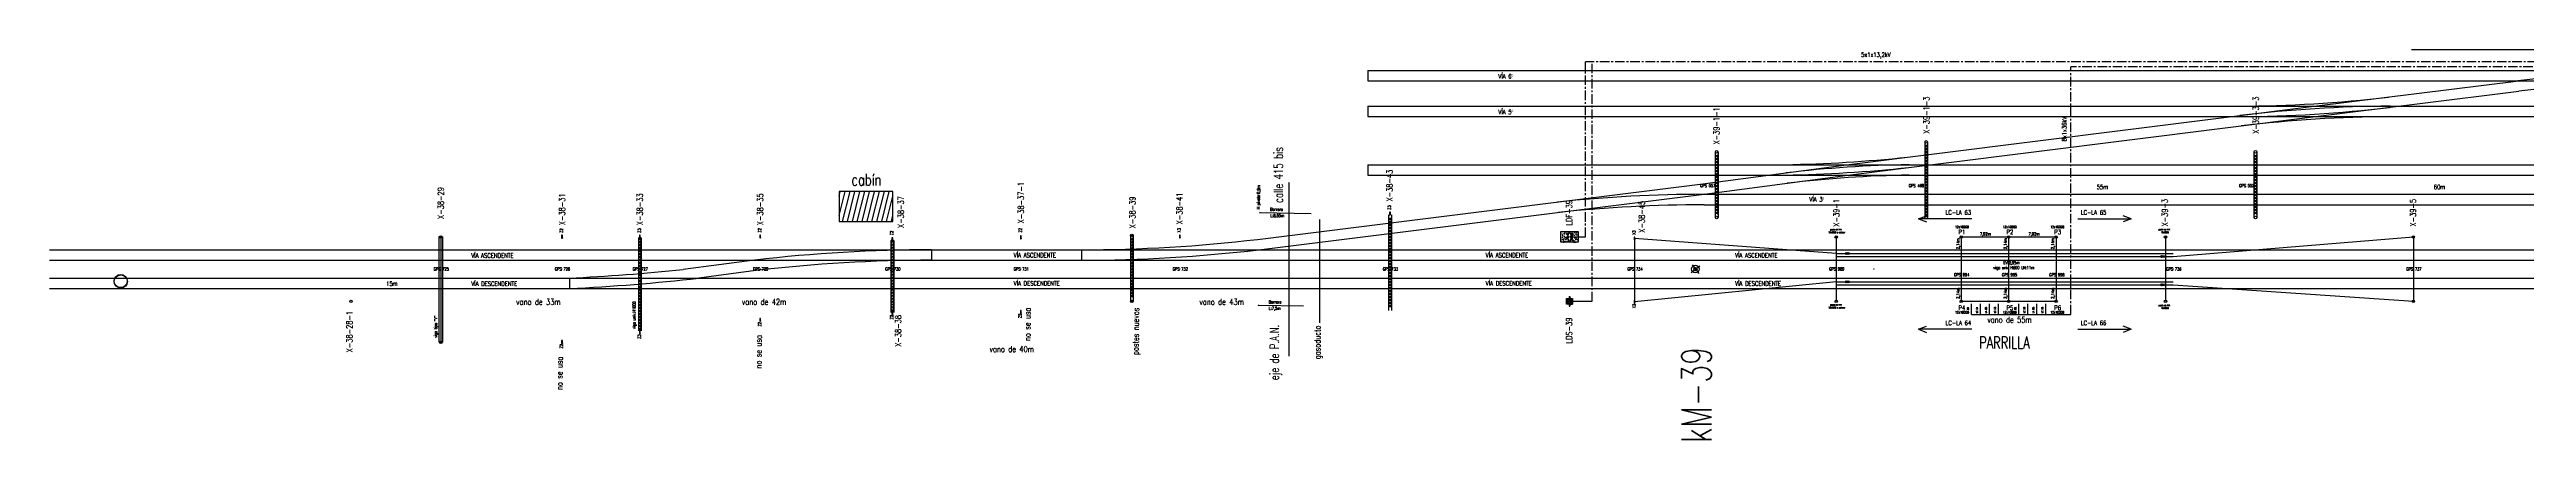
# Model space of a CAD drawing. Header units: millimetres. Extents: x 1587714 to 3094800, y -694377 to -413614.
# Drawn here: x 1587714 to 2001439, y -649807 to -584657 of the extents above; entities that cross this region are included whole.
import ezdxf

# ---------------------------------------------------------------- set-up
doc = ezdxf.new("R2010")
doc.units = ezdxf.units.MM
doc.linetypes.add('ACAD_ISO04W100', pattern=[30, 24, -3, 0, -3])
doc.linetypes.add('CENTER', pattern=[50.8, 31.75, -6.35, 6.35, -6.35])
doc.layers.add('03 Cerramientos', color=7, linetype='Continuous', lineweight=25)
doc.layers.add('Textos catenaria', color=7, linetype='Continuous')
doc.styles.add('SIMPLEX', font='simplex.shx', dxfattribs={"width": 0.75})
doc.linetypes.add('FENCELINE2', pattern='A,0.25,-0.1,[132,ltypeshp.shx,S=0.1,R=0,X=-0.1,Y=0],-0.1,1', length=1.45)
doc.linetypes.add('GAS_LINE', pattern='A,12.7,-5.08,["GAS",Standard,S=2.54,R=0,X=-2.54,Y=-1.27],-6.35', length=24.13)
doc.linetypes.add('ZIGZAG', pattern='A,0.00254,-5.08,[131,ltypeshp.shx,S=5.08,R=0,X=-5.08,Y=0],-10.16,[131,ltypeshp.shx,S=5.08,R=180,X=5.08,Y=0],-5.08', length=20.32254)
pattern_1 = [(50, (-2624.04677, -773.78864), (0.45546167, -0.039847714), [0.047625, -0.523875]), (355, (-2624.04677, -773.78864), (-0.088107065, 0.47764161), [0.0381, -0.4191]), (100.451, (-2624.0088, -773.79196), (0.367356254, 0.43779172), [0.040475, -0.445225]), (46.1842, (-2624.04677, -773.66164), (0.6776976, -0.10510582), [0.0714375, -0.7858125]), (96.6356, (-2623.9903, -773.6704), (0.59351059, 0.61856389), [0.0607125, -0.6678375]), (351.184, (-2624.0468, -773.66164), (0.59351151, 0.6185628), [0.05715, -0.62865]), (21, (-2623.98327, -773.6934), (0.3790372, -0.255663796), [0.047625, -0.523875]), (326, (-2623.98327, -773.6934), (0.15450507, 0.460469915), [0.0381, -0.4191]), (71.4514, (-2623.9517, -773.7147), (0.53354123, 0.204807144), [0.040475, -0.445225]), (37.5, (-2624.04677, -773.78864), (0.007721508, 0.211387597), [0, -0.41402, 0, -0.42545, 0, -0.4206875]), (7.5, (-2624.04677, -773.78864), (0.167049156, 0.250451437), [0, -0.24257, 0, -0.404495, 0, -0.1603375]), (327.5, (-2624.18837, -773.78864), (0.338976488, -0.01432186), [0, -0.15875, 0, -0.4953, 0, -0.657225]), (317.5, (-2624.25187, -773.78864), (0.370322953, 0.063566228), [0, -0.206375, 0, -0.32893, 0, -0.466725])]

# ---------------------------------------------------------------- blocks, each defined once
blk = doc.blocks.new('mojón kilométrico')
for p, q in [((-0.91, 0), (0.91, 0)), ((0, 0.91), (0, -0.91))]:
    blk.add_line(p, q)
for radius in [0.639, 0.269]:
    blk.add_circle((0, 0), radius)
blk = doc.blocks.new('estructura tipo A con base')
h = blk.add_hatch()
h.set_pattern_fill('AR-CONC', color=8, scale=0.005, style=0)
h.set_pattern_definition([(50, (-2627.5983, -783.80706), (0.91092334, -0.07969543), [0.09525, -1.04775]), (355, (-2627.5983, -783.8071), (-0.17621413, 0.9552832), [0.0762, -0.8382]), (100.451, (-2627.5224, -783.8137), (0.7347125, 0.87558344), [0.08095, -0.89045]), (46.1842, (-2627.5983, -783.5531), (1.3553952, -0.21021164), [0.142875, -1.571625]), (96.6356, (-2627.4854, -783.5706), (1.1870212, 1.2371278), [0.121425, -1.335675]), (351.184, (-2627.5983, -783.553), (1.187023, 1.2371256), [0.1143, -1.2573]), (21, (-2627.4713, -783.61656), (0.7580744, -0.5113276), [0.09525, -1.04775]), (326, (-2627.4713, -783.6166), (0.30901014, 0.92093983), [0.0762, -0.8382]), (71.4514, (-2627.4081, -783.6592), (1.06708245, 0.4096143), [0.08095, -0.89045]), (37.5, (-2627.5983, -783.80706), (0.015443016, 0.422775194), [0, -0.82804, 0, -0.8509, 0, -0.841375]), (7.5, (-2627.5983, -783.80706), (0.33409831, 0.500902874), [0, -0.48514, 0, -0.80899, 0, -0.320675]), (327.5, (-2627.88152, -783.80706), (0.677952976, -0.02864372), [0, -0.3175, 0, -0.9906, 0, -1.31445]), (317.5, (-2628.0085, -783.80706), (0.74064591, 0.12713246), [0, -0.41275, 0, -0.65786, 0, -0.93345])])
h.paths.add_polyline_path([(-1.45, -0.9), (1.45, -0.9), (1.45, 0.9), (-1.45, 0.9)])
h.paths.add_polyline_path([(-0.28, 0.18), (-0.28, 0.25), (-0.05, 0.8), (0.05, 0.8), (0.28, 0.28), (0.28, 0.18, -1), (0.28, -0.18), (0.28, -0.28), (0.05, -0.8), (-0.05, -0.8), (-0.28, -0.28), (-0.28, -0.18, -1)], flags=16)
h.paths.add_polyline_path([(-0.15, 0, -1), (-0.41, 0, -1)], flags=0)
h.paths.add_polyline_path([(0, 0, -1), (0, 0, -1)], flags=0)
h.paths.add_polyline_path([(0.41, 0, -1), (0.15, 0, -1)], flags=0)
blk.add_lwpolyline([(1.45, -0.9), (-1.45, -0.9), (-1.45, 0.9), (1.45, 0.9)], close=True)
at = {"color": 6}
blk.add_lwpolyline([(-0.28, -0.28), (-0.05, -0.8), (0.05, -0.8), (0.28, -0.28), (0.28, -0.18, 1), (0.28, 0.18), (0.28, 0.28), (0.05, 0.8), (-0.05, 0.8), (-0.28, 0.25), (-0.28, 0.18, 1), (-0.28, -0.18)], format="xyb", close=True, dxfattribs=at)
for centre, radius in [((-0.28, 0), 0.13), ((0, 0), 0.0021), ((0.28, 0), 0.13)]:
    blk.add_circle(centre, radius, dxfattribs=at)
blk = doc.blocks.new('estructura terminal o retención para LDS')
h = blk.add_hatch()
h.set_pattern_fill('AR-CONC', color=8, scale=0.0025, style=0)
h.set_pattern_definition(pattern_1)
h.paths.add_polyline_path([(-0.5, -0.5), (-0.09, -0.5), (-0.14, -0.11, -0.352658), (-0.14, 0.11), (-0.09, 0.5), (-0.5, 0.5)])
h = blk.add_hatch()
h.set_pattern_fill('AR-CONC', color=8, scale=0.0025, style=0)
h.set_pattern_definition(pattern_1)
h.paths.add_polyline_path([(0.14, -0.11), (0.09, -0.5), (0.5, -0.5), (0.5, 0.5), (0.09, 0.5), (0.14, 0.11, -0.352658)])
at = {"color": 6}
for p, q in [((-0.05, 0.8), (-0.14, 0.11)), ((-0.05, 0.8), (0.05, 0.8)), ((0.05, 0.8), (0.14, 0.11)), ((-0.14, -0.11), (-0.05, -0.8)), ((-0.05, -0.8), (0.05, -0.8)), ((0.14, -0.11), (0.05, -0.8))]:
    blk.add_line(p, q, dxfattribs=at)
for points in [[(-0.09, -0.5), (-0.5, -0.5), (-0.5, 0.5), (-0.09, 0.5)], [(0.09, 0.5), (0.5, 0.5), (0.5, -0.5), (0.09, -0.5)]]:
    blk.add_lwpolyline(points)
blk.add_circle((0, 0), 0.13, dxfattribs=at)
for start, end in [(141.1488, 218.8512), (321.1488, 38.8512)]:
    blk.add_arc((0, 0), 0.18, start, end, dxfattribs=at)

msp = doc.modelspace()

# ---------------------------------------------------------------- hatches: boundary and pattern name
h = msp.add_hatch()
h.set_pattern_fill('ANSI31', color=256, scale=250, angle=30.90807461, style=0)
h.set_pattern_definition([(75.9080746, (-20798739.6, -34793342.85), (-769.863156, 193.260922), [])])
h.paths.add_polyline_path([(1728595.0012, -613361.7069), (1728595.0012, -608361.7069), (1719595.0012, -608361.7069), (1719595.0012, -613361.7069)])
for points in [[(1811529.2936, -612286.4004), (1811669.2936, -612286.4004), (1811669.2936, -611826.4004), (1811529.2936, -611826.4004)], [(1673239.2936, -616157.058), (1673379.2936, -616157.058), (1673379.2936, -615697.058), (1673239.2936, -615697.058)], [(1686239.2936, -616127.058), (1686379.2936, -616127.058), (1686379.2936, -615667.058), (1686239.2936, -615667.058)], [(1706339.2936, -616107.058), (1706479.2936, -616107.058), (1706479.2936, -615647.058), (1706339.2936, -615647.058)], [(1728419.2936, -616557.058), (1728559.2936, -616557.058), (1728559.2936, -616097.058), (1728419.2936, -616097.058)], [(1749869.2936, -616267.058), (1750009.2936, -616267.058), (1750009.2936, -615807.058), (1749869.2936, -615807.058)], [(1776429.2936, -616107.058), (1776569.2936, -616107.058), (1776569.2936, -615647.058), (1776429.2936, -615647.058)], [(1852379.2936, -616477.058), (1852519.2936, -616477.058), (1852519.2936, -616017.058), (1852379.2936, -616017.058)], [(1728419.2936, -628918.758), (1728559.2936, -628918.758), (1728559.2936, -628458.758), (1728419.2936, -628458.758)], [(1749869.2936, -628698.758), (1750009.2936, -628698.758), (1750009.2936, -628238.758), (1749869.2936, -628238.758)], [(1852379.2936, -627017.058), (1852519.2936, -627017.058), (1852519.2936, -626557.058), (1852379.2936, -626557.058)], [(1686239.2936, -632128.758), (1686379.2936, -632128.758), (1686379.2936, -631668.758), (1686239.2936, -631668.758)], [(1706339.2936, -630068.758), (1706479.2936, -630068.758), (1706479.2936, -629608.758), (1706339.2936, -629608.758)], [(1673239.2936, -633748.758), (1673379.2936, -633748.758), (1673379.2936, -633288.758), (1673239.2936, -633288.758)]]:
    msp.add_hatch(color=256).paths.add_polyline_path(points)
h = msp.add_hatch(color=256)
edge = h.paths.add_edge_path()
edge.add_arc((1653059.2936, -615967.058), 210, 0, 360)
h = msp.add_hatch(color=256)
edge = h.paths.add_edge_path()
edge.add_arc((1768489.2936, -615727.058), 210, 0, 360)
h = msp.add_hatch(color=256)
edge = h.paths.add_edge_path()
edge.add_arc((1768489.2936, -626727.058), 210, 0, 360)
h = msp.add_hatch(color=256)
edge = h.paths.add_edge_path()
edge.add_arc((1653059.2936, -633577.058), 210, 0, 360)

# ---------------------------------------------------------------- linework, layer by layer
at = {"color": 8, "linetype": 'CENTER', "ltscale": 50}
for p, q in [((1844287.3325, -615967.058), (1844287.3325, -586701.4757)), ((2023521.7273, -586701.4757), (1844287.3325, -586701.4757)), ((1845403.0691, -626727.058), (1845403.0691, -586701.4757)), ((2025357.3517, -587560.2682), (1925351.3616, -587560.2682)), ((1925351.3616, -628921.3224), (1925351.3616, -587560.2682))]:
    msp.add_line(p, q, dxfattribs=at)
at = {"color": 8}
for p, q in [((1807910.0637, -588157.058), (2502878.9773, -588157.058)), ((1807910.0637, -588157.058), (1807910.0637, -589897.058)), ((1807910.0637, -589897.058), (2502878.9773, -589897.058)), ((1807910.0637, -594127.058), (2393849.2936, -594127.058)), ((1807910.0637, -594127.058), (1807910.0637, -595867.058)), ((1807910.0637, -595867.058), (2393849.2936, -595867.058)), ((1807910.0637, -603897.058), (2468977.5054, -603897.058)), ((1807910.0637, -603897.058), (1807910.0637, -605637.058)), ((1807910.0637, -605637.058), (2468977.5054, -605637.058)), ((1864089.2936, -608847.058), (2455757.1741, -608847.058)), ((1864089.2936, -610587.058), (2455757.1741, -610587.058)), ((1886149.2936, -615967.058), (1886149.2936, -626727.058)), ((1941149.2936, -615967.058), (1941149.2936, -626727.058)), ((1982549.2936, -615967.058), (1982549.2936, -626727.058)), ((1587714.0308, -618107.058), (2830273.8504, -618107.058)), ((1587714.0308, -619847.058), (2830273.8504, -619847.058)), ((1852449.2936, -616477.058), (1852449.2936, -626557.058)), ((1587714.0308, -622847.058), (2830273.8504, -622847.058)), ((1587714.0308, -624587.058), (2830273.8504, -624587.058))]:
    msp.add_line(p, q, dxfattribs=at)
for p, q in [((1965974.4733, -594140.3697), (2000189.2936, -589883.6436)), ((1887873.31, -603910.5149), (1965973.31, -594140.5149)), ((1966189.2936, -595867.058), (2000189.2936, -591637.058)), ((1888089.2936, -605637.058), (1966189.2936, -595867.058)), ((1863858.6227, -607122.4157), (1887858.6227, -603912.4157)), ((1789474.3873, -616380.3804), (1863874.3873, -607120.3804)), ((1864089.2936, -608847.058), (1888089.2936, -605637.058)), ((1789689.2936, -618107.058), (1864089.2936, -608847.058)), ((1789885.2184, -611897.2383), (1798434.1606, -612031.7289)), ((1811529.2936, -611826.4004), (1811529.2936, -612286.4004)), ((1811669.2936, -611826.4004), (1811529.2936, -611826.4004)), ((1811529.2936, -611826.4004), (1811669.2936, -612286.4004)), ((1811529.2936, -612286.4004), (1811669.2936, -612286.4004)), ((1811669.2936, -612286.4004), (1811669.2936, -611826.4004)), ((1673239.2936, -615697.058), (1673239.2936, -616157.058)), ((1673379.2936, -615697.058), (1673239.2936, -615697.058)), ((1673239.2936, -615697.058), (1673379.2936, -616157.058)), ((1673239.2936, -616157.058), (1673379.2936, -616157.058)), ((1673379.2936, -616157.058), (1673379.2936, -615697.058)), ((1686239.2936, -615667.058), (1686239.2936, -616127.058)), ((1686379.2936, -615667.058), (1686239.2936, -615667.058)), ((1686239.2936, -615667.058), (1686379.2936, -616127.058)), ((1686239.2936, -616127.058), (1686379.2936, -616127.058)), ((1686379.2936, -616127.058), (1686379.2936, -615667.058)), ((1706339.2936, -615647.058), (1706339.2936, -616107.058)), ((1706479.2936, -615647.058), (1706339.2936, -615647.058)), ((1706339.2936, -615647.058), (1706479.2936, -616107.058)), ((1706339.2936, -616107.058), (1706479.2936, -616107.058)), ((1706479.2936, -616107.058), (1706479.2936, -615647.058)), ((1728419.2936, -616097.058), (1728419.2936, -616557.058)), ((1728559.2936, -616097.058), (1728419.2936, -616097.058)), ((1728419.2936, -616097.058), (1728559.2936, -616557.058)), ((1728559.2936, -616557.058), (1728559.2936, -616097.058)), ((1749869.2936, -615807.058), (1749869.2936, -616267.058)), ((1750009.2936, -615807.058), (1749869.2936, -615807.058)), ((1749869.2936, -615807.058), (1750009.2936, -616267.058)), ((1749869.2936, -616267.058), (1750009.2936, -616267.058)), ((1750009.2936, -616267.058), (1750009.2936, -615807.058)), ((1776429.2936, -615647.058), (1776429.2936, -616107.058)), ((1776569.2936, -615647.058), (1776429.2936, -615647.058)), ((1776429.2936, -615647.058), (1776569.2936, -616107.058)), ((1776429.2936, -616107.058), (1776569.2936, -616107.058)), ((1776569.2936, -616107.058), (1776569.2936, -615647.058)), ((1852379.2936, -616017.058), (1852379.2936, -616477.058)), ((1852519.2936, -616017.058), (1852379.2936, -616017.058)), ((1852379.2936, -616017.058), (1852519.2936, -616477.058)), ((1852519.2936, -616477.058), (1852519.2936, -616017.058)), ((1899863.4989, -612940.386), (1901240.5002, -612415.5288)), ((1908803.1956, -612940.386), (1899863.4989, -612940.386)), ((1899863.4989, -612940.386), (1901240.5002, -613465.2432)), ((1926493.0021, -612940.386), (1935432.6989, -612940.386)), ((1935432.6989, -612940.386), (1934055.6975, -612415.5288)), ((1935432.6989, -612940.386), (1934055.6975, -613465.2432)), ((1705481.7288, -619853.7135), (1693523.1493, -621385.9372)), ((1728419.2936, -616557.058), (1728559.2936, -616557.058)), ((1760089.2936, -618107.058), (1760089.2936, -619847.058)), ((1852379.2936, -616477.058), (1852519.2936, -616477.058)), ((1887799.2936, -618577.058), (1887649.2936, -618727.058)), ((1887649.2936, -618727.058), (1887799.2936, -618877.058)), ((1887799.2936, -618577.058), (1887799.2936, -618877.058)), ((1887949.2936, -618577.058), (1887799.2936, -618727.058)), ((1887799.2936, -618727.058), (1887949.2936, -618877.058)), ((1887949.2936, -618577.058), (1887949.2936, -618877.058)), ((1888099.2936, -618577.058), (1887949.2936, -618727.058)), ((1887949.2936, -618727.058), (1888099.2936, -618877.058)), ((1888099.2936, -618577.058), (1888099.2936, -618877.058)), ((1888249.2936, -618577.058), (1888099.2936, -618727.058)), ((1888099.2936, -618727.058), (1888249.2936, -618877.058)), ((1888249.2936, -618577.058), (1888249.2936, -618877.058)), ((1940349.2936, -619077.058), (1940349.2936, -619377.058)), ((1940349.2936, -619077.058), (1940499.2936, -619227.058)), ((1940499.2936, -619227.058), (1940349.2936, -619377.058)), ((1940499.2936, -619077.058), (1940499.2936, -619377.058)), ((1940499.2936, -619077.058), (1940649.2936, -619227.058)), ((1940649.2936, -619227.058), (1940499.2936, -619377.058)), ((1940649.2936, -619077.058), (1940649.2936, -619377.058)), ((1940649.2936, -619077.058), (1940799.2936, -619227.058)), ((1940799.2936, -619227.058), (1940649.2936, -619377.058)), ((1940799.2936, -619077.058), (1940799.2936, -619377.058)), ((1940799.2936, -619077.058), (1940949.2936, -619227.058)), ((1940949.2936, -619227.058), (1940799.2936, -619377.058)), ((1674539.2936, -622847.058), (1674539.2936, -624587.058)), ((1705710.328, -621578.6316), (1696139.2936, -622847.058)), ((1887799.2936, -623317.058), (1887649.2936, -623467.058)), ((1887649.2936, -623467.058), (1887799.2936, -623617.058)), ((1887799.2936, -623317.058), (1887799.2936, -623617.058)), ((1887949.2936, -623317.058), (1887799.2936, -623467.058)), ((1887799.2936, -623467.058), (1887949.2936, -623617.058)), ((1887949.2936, -623317.058), (1887949.2936, -623617.058)), ((1888099.2936, -623317.058), (1887949.2936, -623467.058)), ((1887949.2936, -623467.058), (1888099.2936, -623617.058)), ((1888099.2936, -623317.058), (1888099.2936, -623617.058)), ((1888249.2936, -623317.058), (1888099.2936, -623467.058)), ((1888099.2936, -623467.058), (1888249.2936, -623617.058)), ((1888249.2936, -623317.058), (1888249.2936, -623617.058)), ((1940349.2936, -623817.058), (1940349.2936, -624117.058)), ((1940349.2936, -623817.058), (1940499.2936, -623967.058)), ((1940499.2936, -623967.058), (1940349.2936, -624117.058)), ((1940499.2936, -623817.058), (1940499.2936, -624117.058)), ((1940499.2936, -623817.058), (1940649.2936, -623967.058)), ((1940649.2936, -623967.058), (1940499.2936, -624117.058)), ((1940649.2936, -623817.058), (1940649.2936, -624117.058)), ((1940649.2936, -623817.058), (1940799.2936, -623967.058)), ((1940799.2936, -623967.058), (1940649.2936, -624117.058)), ((1940799.2936, -623817.058), (1940799.2936, -624117.058)), ((1940799.2936, -623817.058), (1940949.2936, -623967.058)), ((1940949.2936, -623967.058), (1940799.2936, -624117.058)), ((1728419.2936, -628458.758), (1728419.2936, -628918.758)), ((1728559.2936, -628458.758), (1728419.2936, -628458.758)), ((1728419.2936, -628458.758), (1728559.2936, -628918.758)), ((1728559.2936, -628918.758), (1728559.2936, -628458.758)), ((1749869.2936, -628238.758), (1749869.2936, -628698.758)), ((1750009.2936, -628238.758), (1749869.2936, -628238.758)), ((1749869.2936, -628238.758), (1750009.2936, -628698.758)), ((1749869.2936, -628698.758), (1750009.2936, -628698.758)), ((1750009.2936, -628698.758), (1750009.2936, -628238.758)), ((1789641.5624, -627385.3218), (1797140.6345, -627503.296)), ((1852379.2936, -626557.058), (1852379.2936, -627017.058)), ((1852519.2936, -626557.058), (1852379.2936, -626557.058)), ((1852379.2936, -626557.058), (1852519.2936, -627017.058)), ((1852379.2936, -627017.058), (1852519.2936, -627017.058)), ((1852519.2936, -627017.058), (1852519.2936, -626557.058)), ((1686239.2936, -631668.758), (1686239.2936, -632128.758)), ((1686379.2936, -631668.758), (1686239.2936, -631668.758)), ((1686239.2936, -631668.758), (1686379.2936, -632128.758)), ((1686239.2936, -632128.758), (1686379.2936, -632128.758)), ((1686379.2936, -632128.758), (1686379.2936, -631668.758)), ((1706339.2936, -629608.758), (1706339.2936, -630068.758)), ((1706479.2936, -629608.758), (1706339.2936, -629608.758)), ((1706339.2936, -629608.758), (1706479.2936, -630068.758)), ((1706339.2936, -630068.758), (1706479.2936, -630068.758)), ((1706479.2936, -630068.758), (1706479.2936, -629608.758)), ((1728419.2936, -628918.758), (1728559.2936, -628918.758)), ((1899863.4989, -631404.2428), (1901240.5002, -630879.3856)), ((1908803.1956, -631404.2428), (1899863.4989, -631404.2428)), ((1899863.4989, -631404.2428), (1901240.5002, -631929.1)), ((1926493.0021, -631404.2428), (1935432.6989, -631404.2428)), ((1935432.6989, -631404.2428), (1934055.6975, -630879.3856)), ((1935432.6989, -631404.2428), (1934055.6975, -631929.1)), ((1673239.2936, -633288.758), (1673239.2936, -633748.758)), ((1673379.2936, -633288.758), (1673239.2936, -633288.758)), ((1673239.2936, -633288.758), (1673379.2936, -633748.758)), ((1673239.2936, -633748.758), (1673379.2936, -633748.758)), ((1673379.2936, -633748.758), (1673379.2936, -633288.758))]:
    msp.add_line(p, q)
at = {"color": 4}
for p, q in [((1865925.683, -601757.058), (1865925.683, -612727.058)), ((1866415.683, -602207.058), (1865925.683, -602707.058)), ((1865925.683, -602207.058), (1866415.683, -602707.058)), ((1866415.683, -602707.058), (1865925.683, -603207.058)), ((1865925.683, -602707.058), (1866415.683, -603207.058)), ((1866415.683, -603207.058), (1865925.683, -603707.058)), ((1865925.683, -603207.058), (1866415.683, -603707.058)), ((1866415.683, -603707.058), (1865925.683, -604207.058)), ((1865925.683, -603707.058), (1866415.683, -604207.058)), ((1866415.683, -601757.058), (1866415.683, -612727.058)), ((1900925.683, -600090.3868), (1900925.683, -612727.058)), ((1901415.683, -600540.3868), (1900925.683, -601040.3868)), ((1900925.683, -600540.3868), (1901415.683, -601040.3868)), ((1901415.683, -601040.3868), (1900925.683, -601540.3868)), ((1900925.683, -601040.3868), (1901415.683, -601540.3868)), ((1901415.683, -601540.3868), (1900925.683, -602040.3868)), ((1900925.683, -601540.3868), (1901415.683, -602040.3868)), ((1901415.683, -602040.3868), (1900925.683, -602540.3868)), ((1900925.683, -602040.3868), (1901415.683, -602540.3868)), ((1901415.683, -602540.3868), (1900925.683, -603040.3868)), ((1900925.683, -602540.3868), (1901415.683, -603040.3868)), ((1901415.683, -603040.3868), (1900925.683, -603540.3868)), ((1900925.683, -603040.3868), (1901415.683, -603540.3868)), ((1901415.683, -603540.3868), (1900925.683, -604040.3868)), ((1900925.683, -603540.3868), (1901415.683, -604040.3868)), ((1901415.683, -600090.3868), (1901415.683, -612727.058)), ((1955925.683, -601757.058), (1955925.683, -612727.058)), ((1956415.683, -602207.058), (1955925.683, -602707.058)), ((1955925.683, -602207.058), (1956415.683, -602707.058)), ((1956415.683, -602707.058), (1955925.683, -603207.058)), ((1955925.683, -602707.058), (1956415.683, -603207.058)), ((1956415.683, -603207.058), (1955925.683, -603707.058)), ((1955925.683, -603207.058), (1956415.683, -603707.058)), ((1956415.683, -603707.058), (1955925.683, -604207.058)), ((1955925.683, -603707.058), (1956415.683, -604207.058)), ((1956415.683, -601757.058), (1956415.683, -612727.058)), ((1866415.683, -604207.058), (1865925.683, -604707.058)), ((1865925.683, -604207.058), (1866415.683, -604707.058)), ((1866415.683, -604707.058), (1865925.683, -605207.058)), ((1865925.683, -604707.058), (1866415.683, -605207.058)), ((1866415.683, -605207.058), (1865925.683, -605707.058)), ((1865925.683, -605207.058), (1866415.683, -605707.058)), ((1866415.683, -605707.058), (1865925.683, -606207.058)), ((1865925.683, -605707.058), (1866415.683, -606207.058)), ((1866415.683, -606207.058), (1865925.683, -606707.058)), ((1865925.683, -606207.058), (1866415.683, -606707.058)), ((1866415.683, -606707.058), (1865925.683, -607207.058)), ((1865925.683, -606707.058), (1866415.683, -607207.058)), ((1866415.683, -607207.058), (1865925.683, -607707.058)), ((1865925.683, -607207.058), (1866415.683, -607707.058)), ((1866415.683, -607707.058), (1865925.683, -608207.058)), ((1865925.683, -607707.058), (1866415.683, -608207.058)), ((1901415.683, -604040.3868), (1900925.683, -604540.3868)), ((1900925.683, -604040.3868), (1901415.683, -604540.3868)), ((1901415.683, -604540.3868), (1900925.683, -605040.3868)), ((1900925.683, -604540.3868), (1901415.683, -605040.3868)), ((1901415.683, -605040.3868), (1900925.683, -605540.3868)), ((1900925.683, -605040.3868), (1901415.683, -605540.3868)), ((1901415.683, -605540.3868), (1900925.683, -606040.3868)), ((1900925.683, -605540.3868), (1901415.683, -606040.3868)), ((1901415.683, -606040.3868), (1900925.683, -606540.3868)), ((1900925.683, -606040.3868), (1901415.683, -606540.3868)), ((1901415.683, -606540.3868), (1900925.683, -607040.3868)), ((1900925.683, -606540.3868), (1901415.683, -607040.3868)), ((1901415.683, -607040.3868), (1900925.683, -607540.3868)), ((1900925.683, -607040.3868), (1901415.683, -607540.3868)), ((1901415.683, -607540.3868), (1900925.683, -608040.3868)), ((1900925.683, -607540.3868), (1901415.683, -608040.3868)), ((1901415.683, -608040.3868), (1900925.683, -608540.3868)), ((1900925.683, -608040.3868), (1901415.683, -608540.3868)), ((1956415.683, -604207.058), (1955925.683, -604707.058)), ((1955925.683, -604207.058), (1956415.683, -604707.058)), ((1956415.683, -604707.058), (1955925.683, -605207.058)), ((1955925.683, -604707.058), (1956415.683, -605207.058)), ((1956415.683, -605207.058), (1955925.683, -605707.058)), ((1955925.683, -605207.058), (1956415.683, -605707.058)), ((1956415.683, -605707.058), (1955925.683, -606207.058)), ((1955925.683, -605707.058), (1956415.683, -606207.058)), ((1956415.683, -606207.058), (1955925.683, -606707.058)), ((1955925.683, -606207.058), (1956415.683, -606707.058)), ((1956415.683, -606707.058), (1955925.683, -607207.058)), ((1955925.683, -606707.058), (1956415.683, -607207.058)), ((1956415.683, -607207.058), (1955925.683, -607707.058)), ((1955925.683, -607207.058), (1956415.683, -607707.058)), ((1956415.683, -607707.058), (1955925.683, -608207.058)), ((1955925.683, -607707.058), (1956415.683, -608207.058)), ((1811354.2936, -612286.4004), (1811354.2936, -628238.758)), ((1811844.2936, -612286.4004), (1811844.2936, -628238.758)), ((1866415.683, -608207.058), (1865925.683, -608707.058)), ((1865925.683, -608207.058), (1866415.683, -608707.058)), ((1866415.683, -608707.058), (1865925.683, -609207.058)), ((1865925.683, -608707.058), (1866415.683, -609207.058)), ((1866415.683, -609207.058), (1865925.683, -609707.058)), ((1865925.683, -609207.058), (1866415.683, -609707.058)), ((1866415.683, -609707.058), (1865925.683, -610207.058)), ((1865925.683, -609707.058), (1866415.683, -610207.058)), ((1866415.683, -610207.058), (1865925.683, -610707.058)), ((1865925.683, -610207.058), (1866415.683, -610707.058)), ((1866415.683, -610707.058), (1865925.683, -611207.058)), ((1865925.683, -610707.058), (1866415.683, -611207.058)), ((1866415.683, -611207.058), (1865925.683, -611707.058)), ((1865925.683, -611207.058), (1866415.683, -611707.058)), ((1866415.683, -611707.058), (1865925.683, -612207.058)), ((1865925.683, -611707.058), (1866415.683, -612207.058)), ((1901415.683, -608540.3868), (1900925.683, -609040.3868)), ((1900925.683, -608540.3868), (1901415.683, -609040.3868)), ((1901415.683, -609040.3868), (1900925.683, -609540.3868)), ((1900925.683, -609040.3868), (1901415.683, -609540.3868)), ((1901415.683, -609540.3868), (1900925.683, -610040.3868)), ((1900925.683, -609540.3868), (1901415.683, -610040.3868)), ((1901415.683, -610040.3868), (1900925.683, -610540.3868)), ((1900925.683, -610040.3868), (1901415.683, -610540.3868)), ((1901415.683, -610540.3868), (1900925.683, -611040.3868)), ((1900925.683, -610540.3868), (1901415.683, -611040.3868)), ((1901415.683, -611040.3868), (1900925.683, -611540.3868)), ((1900925.683, -611040.3868), (1901415.683, -611540.3868)), ((1901415.683, -611540.3868), (1900925.683, -612040.3868)), ((1900925.683, -611540.3868), (1901415.683, -612040.3868)), ((1901415.683, -612040.3868), (1900925.683, -612540.3868)), ((1900925.683, -612040.3868), (1901415.683, -612540.3868)), ((1956415.683, -608207.058), (1955925.683, -608707.058)), ((1955925.683, -608207.058), (1956415.683, -608707.058)), ((1956415.683, -608707.058), (1955925.683, -609207.058)), ((1955925.683, -608707.058), (1956415.683, -609207.058)), ((1956415.683, -609207.058), (1955925.683, -609707.058)), ((1955925.683, -609207.058), (1956415.683, -609707.058)), ((1956415.683, -609707.058), (1955925.683, -610207.058)), ((1955925.683, -609707.058), (1956415.683, -610207.058)), ((1956415.683, -610207.058), (1955925.683, -610707.058)), ((1955925.683, -610207.058), (1956415.683, -610707.058)), ((1956415.683, -610707.058), (1955925.683, -611207.058)), ((1955925.683, -610707.058), (1956415.683, -611207.058)), ((1956415.683, -611207.058), (1955925.683, -611707.058)), ((1955925.683, -611207.058), (1956415.683, -611707.058)), ((1956415.683, -611707.058), (1955925.683, -612207.058)), ((1955925.683, -611707.058), (1956415.683, -612207.058)), ((1652744.2936, -615967.058), (1652744.2936, -633577.058)), ((1653374.2936, -615967.058), (1652744.2936, -615967.058)), ((1653059.2936, -615967.058), (1653059.2936, -633577.058)), ((1653374.2936, -615967.058), (1653374.2936, -633577.058)), ((1686554.2936, -616077.058), (1686064.2936, -616577.058)), ((1686064.2936, -616077.058), (1686554.2936, -616577.058)), ((1686064.2936, -616127.058), (1686064.2936, -631668.758)), ((1686554.2936, -616127.058), (1686554.2936, -631668.758)), ((1768244.2936, -615657.058), (1768244.2936, -626727.058)), ((1768734.2936, -616107.058), (1768244.2936, -616607.058)), ((1768244.2936, -616107.058), (1768734.2936, -616607.058)), ((1768734.2936, -615657.058), (1768734.2936, -626727.058)), ((1811844.2936, -612736.4004), (1811354.2936, -613236.4004)), ((1811354.2936, -612736.4004), (1811844.2936, -613236.4004)), ((1811844.2936, -613236.4004), (1811354.2936, -613736.4004)), ((1811354.2936, -613236.4004), (1811844.2936, -613736.4004)), ((1811844.2936, -613736.4004), (1811354.2936, -614236.4004)), ((1811354.2936, -613736.4004), (1811844.2936, -614236.4004)), ((1811844.2936, -614236.4004), (1811354.2936, -614736.4004)), ((1811354.2936, -614236.4004), (1811844.2936, -614736.4004)), ((1811844.2936, -614736.4004), (1811354.2936, -615236.4004)), ((1811354.2936, -614736.4004), (1811844.2936, -615236.4004)), ((1811844.2936, -615236.4004), (1811354.2936, -615736.4004)), ((1811354.2936, -615236.4004), (1811844.2936, -615736.4004)), ((1811844.2936, -615736.4004), (1811354.2936, -616236.4004)), ((1811354.2936, -615736.4004), (1811844.2936, -616236.4004)), ((1811844.2936, -616236.4004), (1811354.2936, -616736.4004)), ((1811354.2936, -616236.4004), (1811844.2936, -616736.4004)), ((1686554.2936, -616577.058), (1686064.2936, -617077.058)), ((1686064.2936, -616577.058), (1686554.2936, -617077.058)), ((1686554.2936, -617077.058), (1686064.2936, -617577.058)), ((1686064.2936, -617077.058), (1686554.2936, -617577.058)), ((1686554.2936, -617577.058), (1686064.2936, -618077.058)), ((1686064.2936, -617577.058), (1686554.2936, -618077.058)), ((1686554.2936, -618077.058), (1686064.2936, -618577.058)), ((1686064.2936, -618077.058), (1686554.2936, -618577.058)), ((1686554.2936, -618577.058), (1686064.2936, -619077.058)), ((1686064.2936, -618577.058), (1686554.2936, -619077.058)), ((1686554.2936, -619077.058), (1686064.2936, -619577.058)), ((1686064.2936, -619077.058), (1686554.2936, -619577.058)), ((1686554.2936, -619577.058), (1686064.2936, -620077.058)), ((1686064.2936, -619577.058), (1686554.2936, -620077.058)), ((1686554.2936, -620077.058), (1686064.2936, -620577.058)), ((1686064.2936, -620077.058), (1686554.2936, -620577.058)), ((1686554.2936, -620577.058), (1686064.2936, -621077.058)), ((1686064.2936, -620577.058), (1686554.2936, -621077.058)), ((1728734.2936, -616507.058), (1728244.2936, -617007.058)), ((1728244.2936, -616507.058), (1728734.2936, -617007.058)), ((1728244.2936, -616557.058), (1728244.2936, -628607.2486)), ((1728734.2936, -617007.058), (1728244.2936, -617507.058)), ((1728244.2936, -617007.058), (1728734.2936, -617507.058)), ((1728734.2936, -617507.058), (1728244.2936, -618007.058)), ((1728244.2936, -617507.058), (1728734.2936, -618007.058)), ((1728734.2936, -618007.058), (1728244.2936, -618507.058)), ((1728244.2936, -618007.058), (1728734.2936, -618507.058)), ((1728734.2936, -618507.058), (1728244.2936, -619007.058)), ((1728244.2936, -618507.058), (1728734.2936, -619007.058)), ((1728734.2936, -619007.058), (1728244.2936, -619507.058)), ((1728244.2936, -619007.058), (1728734.2936, -619507.058)), ((1728734.2936, -619507.058), (1728244.2936, -620007.058)), ((1728244.2936, -619507.058), (1728734.2936, -620007.058)), ((1728734.2936, -620007.058), (1728244.2936, -620507.058)), ((1728244.2936, -620007.058), (1728734.2936, -620507.058)), ((1728734.2936, -620507.058), (1728244.2936, -621007.058)), ((1728244.2936, -620507.058), (1728734.2936, -621007.058)), ((1728734.2936, -616557.058), (1728734.2936, -628607.2486)), ((1768734.2936, -616607.058), (1768244.2936, -617107.058)), ((1768244.2936, -616607.058), (1768734.2936, -617107.058)), ((1768734.2936, -617107.058), (1768244.2936, -617607.058)), ((1768244.2936, -617107.058), (1768734.2936, -617607.058)), ((1768734.2936, -617607.058), (1768244.2936, -618107.058)), ((1768244.2936, -617607.058), (1768734.2936, -618107.058)), ((1768734.2936, -618107.058), (1768244.2936, -618607.058)), ((1768244.2936, -618107.058), (1768734.2936, -618607.058)), ((1768734.2936, -618607.058), (1768244.2936, -619107.058)), ((1768244.2936, -618607.058), (1768734.2936, -619107.058)), ((1768734.2936, -619107.058), (1768244.2936, -619607.058)), ((1768244.2936, -619107.058), (1768734.2936, -619607.058)), ((1768734.2936, -619607.058), (1768244.2936, -620107.058)), ((1768244.2936, -619607.058), (1768734.2936, -620107.058)), ((1768734.2936, -620107.058), (1768244.2936, -620607.058)), ((1768244.2936, -620107.058), (1768734.2936, -620607.058)), ((1811844.2936, -616736.4004), (1811354.2936, -617236.4004)), ((1811354.2936, -616736.4004), (1811844.2936, -617236.4004)), ((1811844.2936, -617236.4004), (1811354.2936, -617736.4004)), ((1811354.2936, -617236.4004), (1811844.2936, -617736.4004)), ((1811844.2936, -617736.4004), (1811354.2936, -618236.4004)), ((1811354.2936, -617736.4004), (1811844.2936, -618236.4004)), ((1811844.2936, -618236.4004), (1811354.2936, -618736.4004)), ((1811354.2936, -618236.4004), (1811844.2936, -618736.4004)), ((1811844.2936, -618736.4004), (1811354.2936, -619236.4004)), ((1811354.2936, -618736.4004), (1811844.2936, -619236.4004)), ((1811844.2936, -619236.4004), (1811354.2936, -619736.4004)), ((1811354.2936, -619236.4004), (1811844.2936, -619736.4004)), ((1811844.2936, -619736.4004), (1811354.2936, -620236.4004)), ((1811354.2936, -619736.4004), (1811844.2936, -620236.4004)), ((1811844.2936, -620236.4004), (1811354.2936, -620736.4004)), ((1811354.2936, -620236.4004), (1811844.2936, -620736.4004)), ((1686554.2936, -621077.058), (1686064.2936, -621577.058)), ((1686064.2936, -621077.058), (1686554.2936, -621577.058)), ((1686554.2936, -621577.058), (1686064.2936, -622077.058)), ((1686064.2936, -621577.058), (1686554.2936, -622077.058)), ((1686554.2936, -622077.058), (1686064.2936, -622577.058)), ((1686064.2936, -622077.058), (1686554.2936, -622577.058)), ((1686554.2936, -622577.058), (1686064.2936, -623077.058)), ((1686064.2936, -622577.058), (1686554.2936, -623077.058)), ((1686554.2936, -623077.058), (1686064.2936, -623577.058)), ((1686064.2936, -623077.058), (1686554.2936, -623577.058)), ((1686554.2936, -623577.058), (1686064.2936, -624077.058)), ((1686064.2936, -623577.058), (1686554.2936, -624077.058)), ((1686554.2936, -624077.058), (1686064.2936, -624577.058)), ((1686064.2936, -624077.058), (1686554.2936, -624577.058)), ((1686554.2936, -624577.058), (1686064.2936, -625077.058)), ((1686064.2936, -624577.058), (1686554.2936, -625077.058)), ((1728734.2936, -621007.058), (1728244.2936, -621507.058)), ((1728244.2936, -621007.058), (1728734.2936, -621507.058)), ((1728734.2936, -621507.058), (1728244.2936, -622007.058)), ((1728244.2936, -621507.058), (1728734.2936, -622007.058)), ((1728734.2936, -622007.058), (1728244.2936, -622507.058)), ((1728244.2936, -622007.058), (1728734.2936, -622507.058)), ((1728734.2936, -622507.058), (1728244.2936, -623007.058)), ((1728244.2936, -622507.058), (1728734.2936, -623007.058)), ((1728734.2936, -623007.058), (1728244.2936, -623507.058)), ((1728244.2936, -623007.058), (1728734.2936, -623507.058)), ((1728734.2936, -623507.058), (1728244.2936, -624007.058)), ((1728244.2936, -623507.058), (1728734.2936, -624007.058)), ((1728734.2936, -624007.058), (1728244.2936, -624507.058)), ((1728244.2936, -624007.058), (1728734.2936, -624507.058)), ((1728734.2936, -624507.058), (1728244.2936, -625007.058)), ((1728244.2936, -624507.058), (1728734.2936, -625007.058)), ((1768734.2936, -620607.058), (1768244.2936, -621107.058)), ((1768244.2936, -620607.058), (1768734.2936, -621107.058)), ((1768734.2936, -621107.058), (1768244.2936, -621607.058)), ((1768244.2936, -621107.058), (1768734.2936, -621607.058)), ((1768734.2936, -621607.058), (1768244.2936, -622107.058)), ((1768244.2936, -621607.058), (1768734.2936, -622107.058)), ((1768734.2936, -622107.058), (1768244.2936, -622607.058)), ((1768244.2936, -622107.058), (1768734.2936, -622607.058)), ((1768734.2936, -622607.058), (1768244.2936, -623107.058)), ((1768244.2936, -622607.058), (1768734.2936, -623107.058)), ((1768734.2936, -623107.058), (1768244.2936, -623607.058)), ((1768244.2936, -623107.058), (1768734.2936, -623607.058)), ((1768734.2936, -623607.058), (1768244.2936, -624107.058)), ((1768244.2936, -623607.058), (1768734.2936, -624107.058)), ((1768734.2936, -624107.058), (1768244.2936, -624607.058)), ((1768244.2936, -624107.058), (1768734.2936, -624607.058)), ((1768734.2936, -624607.058), (1768244.2936, -625107.058)), ((1768244.2936, -624607.058), (1768734.2936, -625107.058)), ((1811844.2936, -620736.4004), (1811354.2936, -621236.4004)), ((1811354.2936, -620736.4004), (1811844.2936, -621236.4004)), ((1811844.2936, -621236.4004), (1811354.2936, -621736.4004)), ((1811354.2936, -621236.4004), (1811844.2936, -621736.4004)), ((1811844.2936, -621736.4004), (1811354.2936, -622236.4004)), ((1811354.2936, -621736.4004), (1811844.2936, -622236.4004)), ((1811844.2936, -622236.4004), (1811354.2936, -622736.4004)), ((1811354.2936, -622236.4004), (1811844.2936, -622736.4004)), ((1811844.2936, -622736.4004), (1811354.2936, -623236.4004)), ((1811354.2936, -622736.4004), (1811844.2936, -623236.4004)), ((1811844.2936, -623236.4004), (1811354.2936, -623736.4004)), ((1811354.2936, -623236.4004), (1811844.2936, -623736.4004)), ((1811844.2936, -623736.4004), (1811354.2936, -624236.4004)), ((1811354.2936, -623736.4004), (1811844.2936, -624236.4004)), ((1811844.2936, -624236.4004), (1811354.2936, -624736.4004)), ((1811354.2936, -624236.4004), (1811844.2936, -624736.4004)), ((1686554.2936, -625077.058), (1686064.2936, -625577.058)), ((1686064.2936, -625077.058), (1686554.2936, -625577.058)), ((1686554.2936, -625577.058), (1686064.2936, -626077.058)), ((1686064.2936, -625577.058), (1686554.2936, -626077.058)), ((1686554.2936, -626077.058), (1686064.2936, -626577.058)), ((1686064.2936, -626077.058), (1686554.2936, -626577.058)), ((1686554.2936, -626577.058), (1686064.2936, -627077.058)), ((1686064.2936, -626577.058), (1686554.2936, -627077.058)), ((1686554.2936, -627077.058), (1686064.2936, -627577.058)), ((1686064.2936, -627077.058), (1686554.2936, -627577.058)), ((1686554.2936, -627577.058), (1686064.2936, -628077.058)), ((1686064.2936, -627577.058), (1686554.2936, -628077.058)), ((1686554.2936, -628077.058), (1686064.2936, -628577.058)), ((1686064.2936, -628077.058), (1686554.2936, -628577.058)), ((1686554.2936, -628577.058), (1686064.2936, -629077.058)), ((1686064.2936, -628577.058), (1686554.2936, -629077.058)), ((1728734.2936, -625007.058), (1728244.2936, -625507.058)), ((1728244.2936, -625007.058), (1728734.2936, -625507.058)), ((1728734.2936, -625507.058), (1728244.2936, -626007.058)), ((1728244.2936, -625507.058), (1728734.2936, -626007.058)), ((1728734.2936, -626007.058), (1728244.2936, -626507.058)), ((1728244.2936, -626007.058), (1728734.2936, -626507.058)), ((1728734.2936, -626507.058), (1728244.2936, -627007.058)), ((1728244.2936, -626507.058), (1728734.2936, -627007.058)), ((1728734.2936, -627007.058), (1728244.2936, -627507.058)), ((1728244.2936, -627007.058), (1728734.2936, -627507.058)), ((1728734.2936, -627507.058), (1728244.2936, -628007.058)), ((1728244.2936, -627507.058), (1728734.2936, -628007.058)), ((1728734.2936, -628007.058), (1728244.2936, -628507.058)), ((1728244.2936, -628007.058), (1728734.2936, -628507.058)), ((1768734.2936, -625107.058), (1768244.2936, -625607.058)), ((1768244.2936, -625107.058), (1768734.2936, -625607.058)), ((1768734.2936, -625607.058), (1768244.2936, -626107.058)), ((1768244.2936, -625607.058), (1768734.2936, -626107.058)), ((1811844.2936, -624736.4004), (1811354.2936, -625236.4004)), ((1811354.2936, -624736.4004), (1811844.2936, -625236.4004)), ((1811844.2936, -625236.4004), (1811354.2936, -625736.4004)), ((1811354.2936, -625236.4004), (1811844.2936, -625736.4004)), ((1811844.2936, -625736.4004), (1811354.2936, -626236.4004)), ((1811354.2936, -625736.4004), (1811844.2936, -626236.4004)), ((1811844.2936, -626236.4004), (1811354.2936, -626736.4004)), ((1811354.2936, -626236.4004), (1811844.2936, -626736.4004)), ((1811844.2936, -626736.4004), (1811354.2936, -627236.4004)), ((1811354.2936, -626736.4004), (1811844.2936, -627236.4004)), ((1811844.2936, -627236.4004), (1811354.2936, -627736.4004)), ((1811354.2936, -627236.4004), (1811844.2936, -627736.4004)), ((1686554.2936, -629077.058), (1686064.2936, -629577.058)), ((1686064.2936, -629077.058), (1686554.2936, -629577.058)), ((1686554.2936, -629577.058), (1686064.2936, -630077.058)), ((1686064.2936, -629577.058), (1686554.2936, -630077.058)), ((1686554.2936, -630077.058), (1686064.2936, -630577.058)), ((1686064.2936, -630077.058), (1686554.2936, -630577.058)), ((1686554.2936, -630577.058), (1686064.2936, -631077.058)), ((1686064.2936, -630577.058), (1686554.2936, -631077.058)), ((1686554.2936, -631077.058), (1686064.2936, -631577.058)), ((1686064.2936, -631077.058), (1686554.2936, -631577.058)), ((1653374.2936, -633577.058), (1652744.2936, -633577.058))]:
    msp.add_line(p, q, dxfattribs=at)
at = {"linetype": 'ACAD_ISO04W100', "ltscale": 0.25}
msp.add_line((1794737.1741, -606800.5305), (1794737.1741, -635893.5855), dxfattribs=at)
at = {"linetype": 'GAS_LINE', "ltscale": 0.2}
msp.add_line((1799824.5623, -613034.9493), (1799824.5623, -630314.5553), dxfattribs=at)
at = {"color": 8, "linetype": 'Continuous', "ltscale": 50}
for p, q in [((1841879.2936, -615967.058), (1844287.3325, -615967.058)), ((1841599.2936, -626727.058), (1845403.0691, -626727.058))]:
    msp.add_line(p, q, dxfattribs=at)
at = {"color": 1}
for p, q in [((1886149.2936, -618727.058), (1852476.4347, -616247.058)), ((1942449.2936, -619227.058), (1982549.2936, -615967.058)), ((1886149.2936, -618727.058), (1942449.2936, -618727.058)), ((1886149.2936, -619227.058), (1942449.2936, -619227.058)), ((1886149.2936, -623467.058), (1852449.2936, -626787.058)), ((1886149.2936, -623467.058), (1942449.2936, -623467.058)), ((1886149.2936, -623967.058), (1942449.2936, -623967.058)), ((1942449.2936, -623967.058), (1982549.2936, -626727.058))]:
    msp.add_line(p, q, dxfattribs=at)
at = {"color": 5}
for p, q in [((1907029.2936, -615967.058), (1907029.2936, -626727.058)), ((1907029.2936, -615967.058), (1922869.2936, -615967.058)), ((1914949.2936, -615967.058), (1914949.2936, -626727.058)), ((1922869.2936, -615967.058), (1922869.2936, -626727.058)), ((1907029.2936, -626727.058), (1922869.2936, -626727.058))]:
    msp.add_line(p, q, dxfattribs=at)
at = {"color": 7}
msp.add_line((1735039.2936, -618107.058), (1735039.2936, -619847.058), dxfattribs=at)
at = {"color": 8, "linetype": 'ZIGZAG', "ltscale": 0.05}
for p, q in [((1908739.2936, -628921.3224), (1908739.2936, -627137.2242)), ((1910239.2936, -628921.3224), (1910239.2936, -627137.2242)), ((1911739.2936, -628921.3224), (1911739.2936, -627137.2242)), ((1913239.2936, -628921.3224), (1913239.2936, -627137.2242)), ((1916659.2936, -628921.3224), (1916659.2936, -627137.2242)), ((1918159.2936, -628921.3224), (1918159.2936, -627137.2242)), ((1919659.2936, -628921.3224), (1919659.2936, -627137.2242)), ((1921159.2936, -628921.3224), (1921159.2936, -627137.2242)), ((1908739.2936, -628921.3224), (1925351.3616, -628921.3224))]:
    msp.add_line(p, q, dxfattribs=at)
msp.add_lwpolyline([(1728595.0012, -613361.7069), (1728595.0012, -608361.7069), (1719595.0012, -608361.7069), (1719595.0012, -613361.7069)], close=True)
at = {"const_width": 125}
for points in [[(1789831.0297, -611928.3803, 1), (1789939.4072, -611866.0963, 1)], [(1789587.3736, -627416.4639, 1), (1789695.7512, -627354.1798, 1)]]:
    msp.add_lwpolyline(points, format="xyb", close=True, dxfattribs=at)
for centre, radius in [((1901170.683, -600090.3868), 210), ((1866170.683, -601757.058), 210), ((1956170.683, -601757.058), 210), ((1653059.2936, -615967.058), 210), ((1768489.2936, -615727.058), 210), ((1866170.683, -612727.058), 210), ((1886149.2936, -615967.058), 210), ((1901170.683, -612727.058), 210), ((1907029.2936, -615967.058), 210), ((1914949.2936, -615967.058), 210), ((1922869.2936, -615967.058), 210), ((1941149.2936, -615967.058), 210), ((1956170.683, -612727.058), 210), ((1982549.2936, -615967.058), 210), ((1599595.2683, -623333.2005), 1099.7505), ((1599623.7593, -623412.015), 1099.7505), ((1653059.2936, -621347.058), 29.2535), ((1673309.2936, -621347.058), 29.2535), ((1686309.2936, -621347.058), 29.2535), ((1706409.2936, -621347.058), 29.2535), ((1728489.2936, -621347.058), 29.2535), ((1749939.2936, -621347.058), 29.2535), ((1776499.2936, -621347.058), 29.2535), ((1811599.2936, -621347.058), 29.2535), ((1852449.2936, -621347.058), 29.2535), ((1886149.2936, -621347.058), 29.2535), ((1892449.2936, -621347.058), 29.2535), ((1942449.2936, -621347.058), 29.2535), ((1982549.2936, -621347.058), 29.2535), ((1638059.2936, -626727.058), 210), ((1768489.2936, -626727.058), 210), ((1886149.2936, -626727.058), 210), ((1907029.2936, -626727.058), 210), ((1914949.2936, -626727.058), 210), ((1922869.2936, -626727.058), 210), ((1941149.2936, -626727.058), 210), ((1982549.2936, -626727.058), 210), ((1653059.2936, -633577.058), 210)]:
    msp.add_circle(centre, radius)
for centre, radius, start, end in [((2030383.9072, -841801.2035), 253719.7781, 91.399025672, 96.883700148), ((2030383.9072, -841801.2035), 251979.7781, 91.399025672, 96.883700148), ((1760341.5477, -371498.1613), 246609.0248, 269.941803296, 276.786579217), ((1735423.9898, -875571.0447), 257464.2742, 90.085609836, 96.6655281), ((1735423.9898, -875571.0447), 255724.2742, 90.085609836, 96.6655281), ((1760341.5477, -371498.1613), 248349.0248, 269.941803296, 276.786579217), ((1659469.9419, -302580.2773), 320619.1974, 272.679386976, 276.096927891), ((1659469.9419, -302580.2773), 322359.1974, 272.679386976, 276.53170988)]:
    msp.add_arc(centre, radius, start, end)
at = {"color": 8}
for centre, radius, start, end in [((1952528.135, -375258.9328), 218870.166, 270.247430348, 276.782718591), ((1952528.135, -375258.9328), 220610.166, 270.247430348, 276.782718591), ((1979892.1882, -815798.8269), 221675.0584, 90.313370348, 96.81706345), ((1979892.1882, -815798.8269), 219935.0584, 90.313370348, 96.81706345), ((1873447.4426, -369798.4599), 234135.5786, 271.018347028, 276.026591861), ((1901470.4199, -806619.562), 202746.8926, 90.892544401, 96.725553921), ((1873447.4426, -369798.4599), 235875.5786, 271.018347028, 276.026591861), ((1901470.4199, -806619.562), 201006.8926, 90.892544401, 96.725553921), ((1864382.8834, -846602.6699), 237755.7945, 90.071272589, 95.984288695), ((1864382.8834, -846602.6699), 236015.7945, 90.071272589, 95.984288695)]:
    msp.add_arc(centre, radius, start, end, dxfattribs=at)
at = {"layer": '03 Cerramientos', "linetype": 'FENCELINE2', "ltscale": 3000}
msp.add_line((1982237.7775, -584657.058), (2086170.683, -584657.058), dxfattribs=at)

# ---------------------------------------------------------------- block references
at = {"xscale": 1000, "yscale": 1000, "zscale": 1000}
for name, p in [('estructura tipo A con base', (1841599.2936, -615967.058)), ('estructura terminal o retención para LDS', (1841599.2936, -626727.058))]:
    msp.add_blockref(name, p, dxfattribs=at)
at = {"xscale": 999.9999999999761, "yscale": 1000, "zscale": 1000, "rotation": 36.68956966748691}
msp.add_blockref('mojón kilométrico', (1862631.4936, -621347.058), dxfattribs=at)

# ---------------------------------------------------------------- texts
at = {"layer": 'Textos catenaria', "style": 'SIMPLEX', "width": 0.7}
for s, height, p in [('5x1x13,2kV', 750, (1890309.3958, -585901.4868)), ('VÍA 6º', 750, (1829730.2108, -589505.6276)), ('VÍA 5º', 750, (1829730.2108, -595465.7556)), ('cabín', 2000, (1721668.5298, -607400.5694)), ('GPS 057', 500, (1863417.9301, -607649.065)), ('GPS 468', 500, (1898275.3255, -607649.065)), ('55m', 750, (1929653.8511, -607996.462)), ('GPS 552', 500, (1953459.1003, -607649.065)), ('60m', 750, (1985952.3328, -607996.462)), ('VÍA 3º', 750, (1881666.2694, -610068.0927)), ('LC-LA 63', 750, (1904399.9446, -612243.943)), ('LC-LA 65', 750, (1926996.2532, -612243.943)), ('12x10000', 400, (1905994.2492, -614493.3656)), ('P1', 750, (1906575.0165, -615515.885)), ('7,92m', 500, (1910148.1151, -615715.0365)), ('12x10000', 400, (1913986.7094, -614493.3656)), ('P2', 750, (1914573.6621, -615515.885)), ('7,92m', 500, (1918272.1285, -615715.0365)), ('12x10000', 400, (1921923.8543, -614493.3656)), ('P3', 750, (1922572.3106, -615515.885)), ('VÍA ASCENDENTE', 750, (1658157.9328, -619455.3094)), ('VÍA ASCENDENTE', 750, (1748768.5448, -619397.3332)), ('VÍA ASCENDENTE', 750, (1827620.5341, -619397.3332)), ('VÍA ASCENDENTE', 750, (1869269.0595, -619417.1253)), ('EV:2,95m', 500, (1914075.7681, -620531.3534)), ('15m', 750, (1643926.2246, -624163.3897)), ('GPS 725', 500, (1651879.0202, -621577.2048)), ('VÍA DESCENDENTE', 750, (1658157.9328, -624163.3897)), ('GPS 726', 500, (1672129.0202, -621577.2048)), ('GPS 727', 500, (1685129.0202, -621577.2048)), ('GPS 729', 500, (1705229.0202, -621577.2048)), ('GPS 730', 500, (1727314.9937, -621577.2048)), ('VÍA DESCENDENTE', 750, (1748768.5448, -624105.4136)), ('GPS 731', 500, (1748768.5448, -621577.2048)), ('GPS 732', 500, (1775328.5448, -621577.2048)), ('GPS 733', 500, (1810428.5448, -621577.2048)), ('VÍA DESCENDENTE', 750, (1827620.5341, -624105.4136)), ('GPS 734', 500, (1851278.5448, -621577.2048)), ('VÍA DESCENDENTE', 750, (1869269.0595, -624125.2057)), ('GPS 989', 500, (1884978.5448, -621577.2048)), ('GPS 994', 500, (1905838.0834, -622539.6223)), ('viga univ H600 LN:11m', 500, (1912399.5841, -621355.6954)), ('GPS 995', 500, (1913825.9408, -622539.6223)), ('GPS 996', 500, (1921743.6328, -622539.6223)), ('GPS 736', 500, (1941278.5448, -621577.2048)), ('GPS 737', 500, (1981378.5448, -621577.2048)), ('vano de 33m', 1000, (1665665.1365, -627330.4459)), ('vano de 42m', 1000, (1703370.3099, -627330.4459)), ('vano de 43m', 1000, (1779793.4979, -627330.4459)), ('12x10000', 400, (1905994.2492, -628753.3584)), ('P4', 750, (1906575.0165, -628184.6677)), ('12x10000', 400, (1913986.7094, -628753.3584)), ('P5', 750, (1914573.6621, -628184.6677)), ('12x10000', 400, (1921923.8543, -628753.3584)), ('P6', 750, (1922572.3106, -628184.6677)), ('LC-LA 64', 750, (1904424.9446, -630707.7998)), ('vano de 55m', 1000, (1911389.4468, -630296.6098)), ('LC-LA 66', 750, (1926996.2532, -630707.7998)), ('vano de 40m', 1000, (1744734.8259, -635209.9665))]:
    msp.add_text(s, height=height, dxfattribs=at).set_placement(p)
for s, height, rotation, p in [('X-39-1-1', 1000, 90, (1866643.1362, -600529.3003)), ('X-39-1-3', 1000, 90, (1901699.992, -598749.84)), ('X-39-3-3', 1000, 90, (1956739.5013, -598749.84)), ('8x1x36kV', 750, 90, (1924612.4395, -600001.0482)), ('calle 415 bis', 1500, 90, (1793736.6353, -610285.5852)), ('X-38-37-1', 1000, 90, (1750469.4019, -613715.1847)), ('H pivote:0,9m', 500, 89.392662357, (1789866.5971, -611351.9121)), ('X-38-43', 1000, 90, (1812037.4652, -610057.5523)), ('X-38-29', 1000, 90, (1653567.3725, -612968.0658)), ('X-38-31', 1000, 90, (1673817.3725, -614019.2052)), ('X-38-33', 1000, 90, (1686817.3725, -614019.2052)), ('X-38-35', 1000, 90, (1706917.3725, -614019.2052)), ('X-38-37', 1000, 90, (1730414.8533, -614469.2052)), ('X-38-39', 1000, 90, (1769089.9527, -614539.9119)), ('X-38-41', 1000, 90, (1776937.4652, -613878.2098)), ('Barrera', 500, 359.392662357, (1791594.4241, -611595.5014)), ('L:8,55m', 500, 359.392662357, (1791614.4098, -612638.4221)), ('Z3', 500, 90, (1811745.4601, -611421.0621)), ('LDF-39', 1000, 90, (1842015.9643, -614072.9079)), ('X-38-45', 1000, 90, (1854169.9983, -615258.7888)), ('X-39-1', 1000, 90, (1886666.1248, -614248.2098)), ('X-39-3', 1000, 90, (1941521.6169, -614228.2098)), ('X-39-5', 1000, 90, (1982987.4652, -614238.2098)), ('Z2', 500, 90, (1673455.4601, -615291.7197)), ('Z3', 500, 90, (1686455.4601, -615261.7197)), ('Z2', 500, 90, (1706555.4601, -615241.7197)), ('Z2', 500, 90, (1728635.4601, -615691.7197)), ('Z2', 500, 90, (1750118.1641, -615226.4707)), ('X3', 500, 90, (1776645.4601, -615241.7197)), ('X3', 500, 90, (1852595.4601, -615611.7197)), ('2,14m', 500, 90, (1906728.7793, -618005.8392)), ('2,14m', 500, 90, (1914648.7793, -618005.8392)), ('2,14m', 500, 90, (1922568.7793, -618005.8392)), ('viga univ.H1000', 500, 90, (1685600.8745, -631349.7239)), ('Barrera', 500, 359.392662357, (1791350.768, -627083.5849)), ('L:7,5m', 500, 359.392662357, (1791370.7537, -628126.5056)), ('X3', 500, 90, (1852595.4601, -627890.8148)), ('2,14m', 500, 90, (1906728.7793, -626297.7324)), ('2,14m', 500, 90, (1914648.7793, -626297.7324)), ('2,14m', 500, 90, (1922568.7793, -626297.7324)), ('X-38-28-1', 1000, 90, (1638292.8876, -635254.9194)), ('viga tipo "V"', 500, 90, (1652442.919, -632831.0749)), ('Z3', 500, 90, (1686455.4601, -632990.529)), ('Z2', 500, 90, (1706555.4601, -630930.529)), ('Z2', 500, 90, (1728635.4601, -629740.2533)), ('X-38-38', 1000, 90, (1729964.3151, -634334.4985)), ('Z2', 500, 90, (1750085.4601, -629520.2533)), ('eje de P.A.N.', 1500, 90, (1793062.9358, -639910.9633)), ('gasoducto', 1000, 90, (1799993.3658, -636409.025)), ('LDS-39', 1000, 90, (1842015.9643, -633785.6937)), ('Z2', 500, 90, (1673455.4601, -634610.529)), ('kM-39', 5000, 90, (1865293.0534, -650407.3893))]:
    msp.add_text(s, height=height, rotation=rotation, dxfattribs=at).set_placement(p)
at = {"layer": 'Textos catenaria', "color": 7, "style": 'SIMPLEX', "width": 0.7}
for s, p in [('12x6500 a colocar', (1884865.6701, -615337.013)), ('poste de HºAº', (1885146.242, -614862.622)), ('poste de HºAº', (1940017.3482, -614862.622)), ('12x6500', (1940408.1315, -615337.013)), ('12x6500 a colocar', (1884865.6701, -627903.1396)), ('poste de HºAº', (1885146.242, -627428.7486)), ('poste de HºAº', (1940017.3482, -627527.2091)), ('12x6500', (1940408.1315, -628001.6001))]:
    msp.add_text(s, height=250, dxfattribs=at).set_placement(p)
for s, p in [('no se usa', (1751533.2236, -633371.6022)), ('postes nuevos', (1769611.6901, -635709.7809)), ('no se usa', (1673368.0636, -641557.7357)), ('no se usa', (1706610.5843, -637962.8587))]:
    msp.add_text(s, height=1000, rotation=89.392662357, dxfattribs=at).set_placement(p)
at = {"layer": 'Textos catenaria', "color": 8, "style": 'SIMPLEX', "width": 0.7}
for s, p in [('LA 64', (1908306.1043, -628687.2698)), ('LC 64', (1909806.1043, -628687.2698)), ('LA 63', (1911306.1043, -628687.2698)), ('LC 63', (1912806.1043, -628687.2698)), ('LA 66', (1916226.1043, -628687.2698)), ('LC 66', (1917726.1043, -628687.2698)), ('LA 65', (1919226.1043, -628687.2698)), ('LC 65', (1920726.1043, -628687.2698))]:
    msp.add_text(s, height=300, rotation=90, dxfattribs=at).set_placement(p)
at = {"layer": 'Textos catenaria', "color": 5, "style": 'SIMPLEX', "width": 0.7}
msp.add_text('PARRILLA', height=2000, dxfattribs=at).set_placement((1910001.2622, -634625.3641))

doc.saveas('drawing.dxf')
